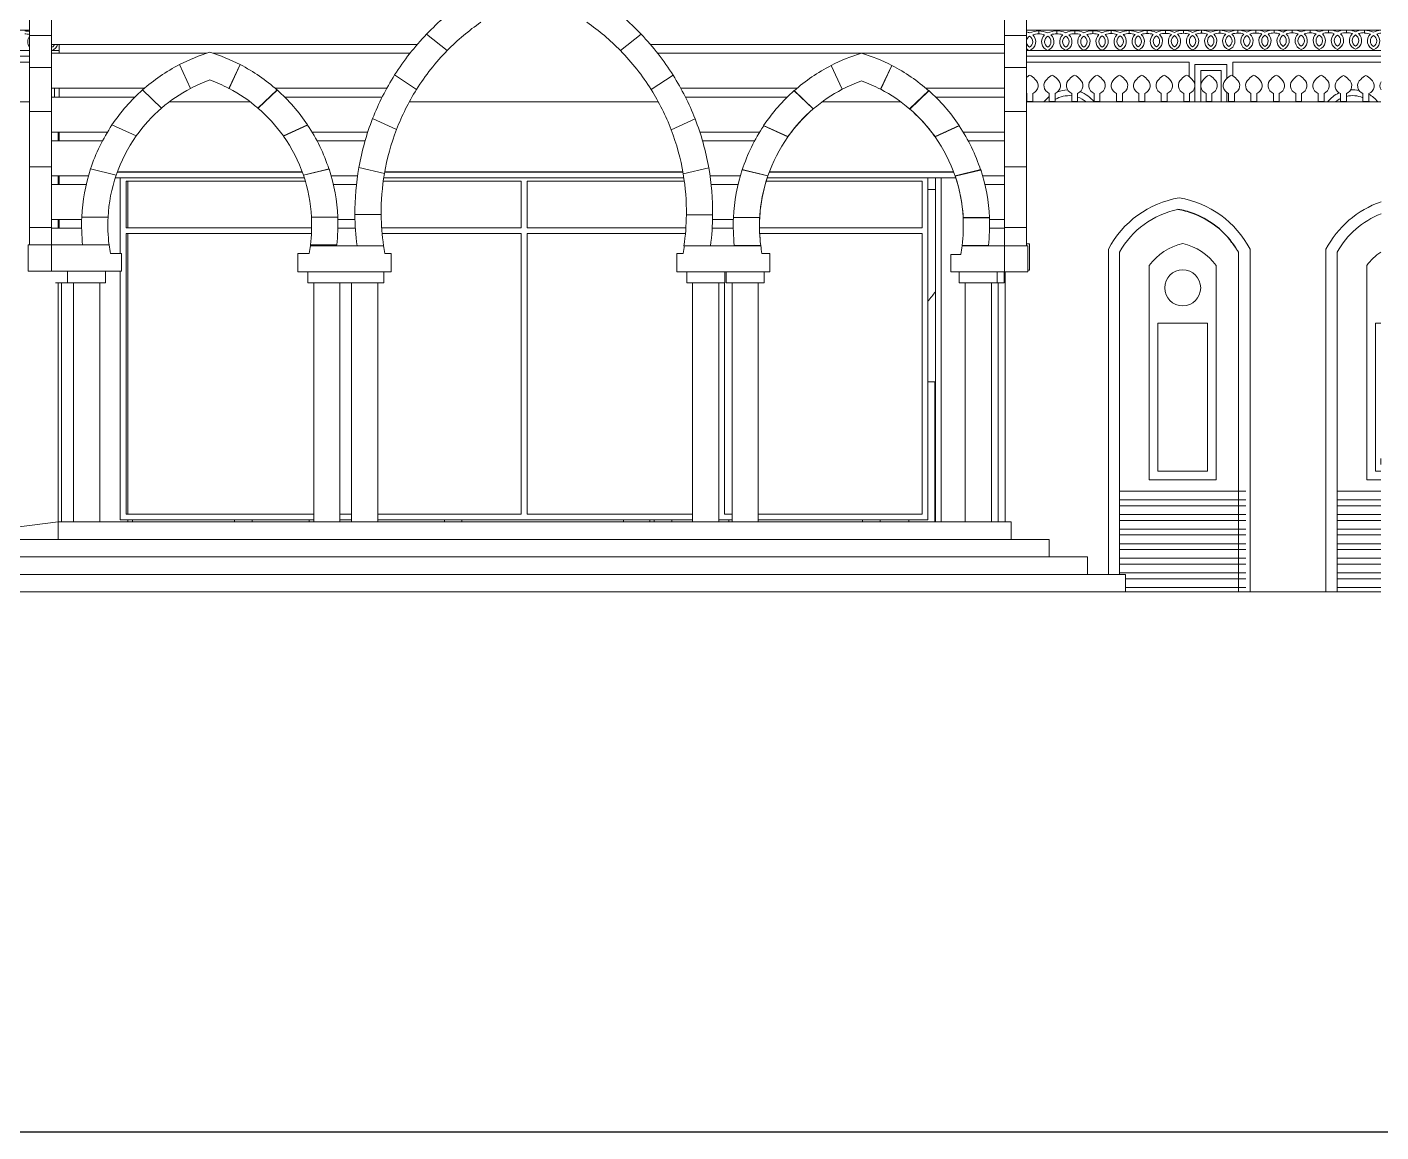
# Model space of a CAD drawing. Header units: inches. Extents: x -6210 to 141093, y -2740 to 21225.
# Drawn here: x 94039.2 to 94503.7, y 3021.1 to 3400 of the extents above; entities that cross this region are included whole.
import ezdxf

# ---------------------------------------------------------------- set-up
doc = ezdxf.new("R2010")
doc.units = ezdxf.units.IN
doc.header["$LTSCALE"] = 100
doc.header["$MEASUREMENT"] = 0
doc.layers.add('car area', color=53, linetype='Continuous')

msp = doc.modelspace()

# ---------------------------------------------------------------- linework, layer by layer
msp.add_lwpolyline([(93137.58696, 3021.14459), (95267.05657, 3021.14459), (95267.05657, 4618.24679), (93137.58696, 4618.24679)], close=True)
at = {"layer": 'car area', "linetype": 'Continuous', "lineweight": 0, "extrusion": (0, 1, 0)}
for p, q in [((94047.59647, 3394.00777), (94047.59647, 3406.00777)), ((94374.59647, 3406.00777), (94374.59647, 3394.00777)), ((94040.04758, 3402.37993), (94040.04758, 3397.08891)), ((94382.14535, 3402.37993), (94382.14535, 3397.08891)), ((94040.04758, 3398.99292), (93958.81228, 3398.99292)), ((94040.04758, 3397.08891), (94040.04758, 3397.05766)), ((94047.59647, 3397.08891), (94040.04758, 3397.08891)), ((94040.04758, 3397.05766), (94040.04758, 3386.17227)), ((94047.59647, 3397.05766), (94040.04758, 3397.05766)), ((94176.2883, 3397.58917), (94183.3889, 3391.98281)), ((94183.3889, 3391.98281), (94176.2883, 3397.58917)), ((94249.90525, 3397.53448), (94242.79632, 3391.93868)), ((94242.79632, 3391.93868), (94249.90525, 3397.53448)), ((94374.59647, 3397.08891), (94382.14535, 3397.08891)), ((94374.59647, 3397.05766), (94382.14535, 3397.05766)), ((94503.68381, 3398.99292), (94382.14535, 3398.99292)), ((94382.14535, 3397.08891), (94382.14535, 3397.05766)), ((94382.14535, 3397.05766), (94382.14535, 3386.17227)), ((94386.28448, 3397.68295), (94386.28448, 3398.68022)), ((94386.28483, 3398.68022), (94386.28483, 3397.68295)), ((94392.49658, 3398.70347), (94392.49658, 3397.70621)), ((94392.49658, 3397.70621), (94392.49658, 3398.70347)), ((94398.70868, 3398.72673), (94398.70868, 3397.72947)), ((94398.70868, 3397.72947), (94398.70868, 3398.72673)), ((94404.92078, 3398.74998), (94404.92078, 3397.75272)), ((94404.92078, 3397.75272), (94404.92078, 3398.74998)), ((94411.13288, 3398.77324), (94411.13288, 3397.77598)), ((94411.13288, 3397.77598), (94411.13288, 3398.77324)), ((94417.34498, 3398.7965), (94417.34498, 3397.79924)), ((94417.34498, 3397.79924), (94417.34498, 3398.7965)), ((94423.55708, 3398.81975), (94423.55708, 3397.82249)), ((94423.55708, 3397.82249), (94423.55708, 3398.81975)), ((94429.76918, 3398.84301), (94429.76918, 3397.84575)), ((94429.76918, 3397.84575), (94429.76918, 3398.84301)), ((94435.98128, 3398.86627), (94435.98128, 3397.86901)), ((94435.98128, 3397.86901), (94435.98128, 3398.86627)), ((94442.19338, 3398.88952), (94442.19338, 3397.89226)), ((94442.19338, 3397.89226), (94442.19338, 3398.88952)), ((94448.40548, 3398.91278), (94448.40548, 3397.91552)), ((94448.40548, 3397.91552), (94448.40548, 3398.91278)), ((94454.61597, 3397.93878), (94454.61597, 3398.93604)), ((94454.61758, 3398.93604), (94454.61758, 3397.93878)), ((94460.82807, 3398.95929), (94460.82807, 3397.96203)), ((94460.82807, 3397.96203), (94460.82807, 3398.95929)), ((94467.04017, 3398.98255), (94467.04017, 3397.98529)), ((94467.04017, 3397.98529), (94467.04017, 3398.98255)), ((94473.25227, 3398.99292), (94473.25227, 3398.00855)), ((94473.25227, 3398.00855), (94473.25227, 3398.99292)), ((94479.46437, 3398.99292), (94479.46437, 3398.0318)), ((94479.46437, 3398.0318), (94479.46437, 3398.99292)), ((94485.67647, 3398.99292), (94485.67647, 3398.05506)), ((94485.67647, 3398.05506), (94485.67647, 3398.99292)), ((94491.88857, 3398.99292), (94491.88857, 3398.07832)), ((94491.88857, 3398.07832), (94491.88857, 3398.99292)), ((94498.10067, 3398.99292), (94498.10067, 3398.10157)), ((94498.10067, 3397.91945), (94498.10067, 3398.91671)), ((93958.81228, 3391.99292), (94040.04758, 3391.99292)), ((94047.59647, 3394.00777), (94173.03357, 3394.00777)), ((94047.59647, 3394.00777), (94047.59647, 3391.00777)), ((94047.59647, 3391.99292), (94050.15641, 3391.99292)), ((94047.59647, 3379.00777), (94047.59647, 3391.00777)), ((94100.84457, 3391.00777), (94047.59647, 3391.00777)), ((94050.15641, 3391.00777), (94050.15641, 3394.00777)), ((94170.56642, 3391.00777), (94102.97279, 3391.00777)), ((94253.10357, 3394.00777), (94374.59647, 3394.00777)), ((94325.38384, 3391.00777), (94255.56778, 3391.00777)), ((94374.59647, 3391.00777), (94325.62953, 3391.00777)), ((94374.59647, 3394.00777), (94374.59647, 3391.00777)), ((94374.59647, 3391.00777), (94374.59647, 3379.00777)), ((94382.14535, 3391.99292), (94503.68381, 3391.99292)), ((94040.04758, 3389.99292), (93958.81228, 3389.99292)), ((94040.04758, 3387.99292), (93958.81228, 3387.99292)), ((94091.49728, 3387.1264), (94095.31634, 3378.96868)), ((94095.31634, 3378.96868), (94091.49728, 3387.1264)), ((94112.27346, 3387.13563), (94108.45433, 3378.97776)), ((94108.48799, 3378.95881), (94112.31927, 3387.11079)), ((94315.09286, 3386.83054), (94318.91192, 3378.67282)), ((94318.91192, 3378.67282), (94315.09286, 3386.83054)), ((94335.86904, 3386.83977), (94332.04991, 3378.6819)), ((94332.08357, 3378.66295), (94335.91485, 3386.81493)), ((94503.68381, 3389.99292), (94382.14535, 3389.99292)), ((94437.89194, 3387.99292), (94382.14535, 3387.99292)), ((94437.89194, 3382.99469), (94437.89194, 3387.99292)), ((94450.89194, 3387.15598), (94439.89194, 3387.15598)), ((94439.89194, 3387.15598), (94439.89194, 3380.13593)), ((94450.89194, 3382.39454), (94450.89194, 3387.15598)), ((94503.68381, 3387.99292), (94452.89194, 3387.99292)), ((94452.89194, 3387.99292), (94452.89194, 3383.25032)), ((94047.59647, 3386.17227), (94040.04758, 3386.17227)), ((94040.04758, 3386.17227), (94040.04758, 3371.06912)), ((94172.82912, 3378.61086), (94165.3179, 3383.57272)), ((94165.3179, 3383.57272), (94172.82912, 3378.61086)), ((94260.85481, 3383.50175), (94253.33623, 3378.55106)), ((94253.33623, 3378.55106), (94260.85481, 3383.50175)), ((94374.59647, 3386.17227), (94382.14535, 3386.17227)), ((94382.14535, 3386.17227), (94382.14535, 3371.06912)), ((94441.89194, 3385.15598), (94448.89194, 3385.15598)), ((94441.89194, 3374.33662), (94441.89194, 3385.15598)), ((94448.89194, 3385.15598), (94448.89194, 3374.33662)), ((94047.59647, 3379.00777), (94079.44772, 3379.00777)), ((94047.59647, 3376.00777), (94047.59647, 3379.00777)), ((94048.62822, 3376.00777), (94048.62822, 3379.00777)), ((94050.15641, 3376.00777), (94050.15641, 3379.00777)), ((94078.81364, 3378.45472), (94085.35823, 3372.22033)), ((94085.35823, 3372.22033), (94078.81364, 3378.45472)), ((94108.46838, 3379.00777), (94108.511, 3379.00777)), ((94118.41263, 3372.22456), (94124.95714, 3378.45887)), ((94124.98991, 3378.42011), (94118.43598, 3372.19554)), ((94124.31761, 3379.00777), (94162.62414, 3379.00777)), ((94263.50063, 3379.00777), (94303.38977, 3379.00777)), ((94302.40277, 3378.24605), (94308.94736, 3372.01166)), ((94308.95381, 3371.92447), (94302.40922, 3378.15886)), ((94332.20247, 3379.00777), (94332.24563, 3379.00777)), ((94342.00177, 3372.01589), (94348.54628, 3378.2502)), ((94348.58549, 3378.12425), (94342.03156, 3371.89968)), ((94347.56719, 3379.00777), (94374.59647, 3379.00777)), ((94374.59647, 3379.00777), (94374.59647, 3376.00777)), ((94382.24316, 3377.26739), (94382.24316, 3374.52179)), ((94384.24316, 3374.52178), (94384.24316, 3377.26739)), ((94389.93066, 3377.26762), (94389.93066, 3374.52201)), ((94391.93066, 3374.52201), (94391.93066, 3377.26762)), ((94397.61816, 3377.2675), (94397.61816, 3374.52189)), ((94399.61816, 3374.52189), (94399.61816, 3377.2675)), ((94405.30566, 3377.26738), (94405.30566, 3374.52177)), ((94407.30566, 3374.52177), (94407.30566, 3377.26738)), ((94412.99316, 3377.26749), (94412.99316, 3374.52188)), ((94414.99316, 3374.52188), (94414.99316, 3377.26749)), ((94420.68066, 3377.26737), (94420.68066, 3374.52176)), ((94422.68066, 3374.52176), (94422.68066, 3377.26737)), ((94428.36816, 3377.26736), (94428.36816, 3374.52175)), ((94430.36816, 3374.52175), (94430.36816, 3377.26736)), ((94436.05566, 3377.26782), (94436.05566, 3374.52221)), ((94438.05566, 3374.52221), (94438.05566, 3377.26782)), ((94439.89194, 3379.72397), (94439.89194, 3374.33662)), ((94443.74316, 3377.26793), (94443.74316, 3374.52232)), ((94445.74316, 3374.52232), (94445.74316, 3377.26793)), ((94450.89194, 3374.33662), (94450.89194, 3377.53844)), ((94451.43066, 3377.26781), (94451.43066, 3374.5222)), ((94453.43066, 3374.5222), (94453.43066, 3377.26781)), ((94459.11816, 3377.2678), (94459.11816, 3374.5222)), ((94461.11816, 3374.52219), (94461.11816, 3377.2678)), ((94466.80566, 3377.26826), (94466.80566, 3374.52266)), ((94468.80566, 3374.52265), (94468.80566, 3377.26826)), ((94474.49316, 3377.26814), (94474.49316, 3374.52253)), ((94476.49316, 3374.52253), (94476.49316, 3377.26814)), ((94482.18066, 3377.26802), (94482.18066, 3374.52241)), ((94484.18066, 3374.52241), (94484.18066, 3377.26802)), ((94489.85771, 3377.17497), (94489.85771, 3374.42936)), ((94491.85771, 3374.42936), (94491.85771, 3377.17497)), ((94497.54521, 3377.1752), (94497.54521, 3374.42959)), ((94499.54521, 3374.42959), (94499.54521, 3377.1752)), ((93546.48603, 3374.33662), (94040.04758, 3374.33662)), ((94047.59647, 3364.00777), (94047.59647, 3376.00777)), ((94076.20234, 3376.00777), (94047.59647, 3376.00777)), ((94115.78133, 3374.33662), (94087.98844, 3374.33662)), ((94115.78133, 3374.33662), (94087.98844, 3374.33662)), ((94161.04744, 3376.00777), (94127.57226, 3376.00777)), ((94255.79714, 3374.33662), (94170.32737, 3374.33662)), ((94255.79714, 3374.33662), (94170.32737, 3374.33662)), ((94300.00267, 3376.00777), (94265.07537, 3376.00777)), ((94338.98105, 3374.33662), (94311.98058, 3374.33662)), ((94338.98105, 3374.33662), (94311.98058, 3374.33662)), ((94374.59647, 3376.00777), (94350.95027, 3376.00777)), ((94374.59647, 3376.00777), (94374.59647, 3364.00777)), ((94503.68363, 3374.33662), (94382.14535, 3374.33662)), ((94382.24316, 3374.52179), (94384.24316, 3374.52178)), ((94389.93066, 3374.52201), (94391.93066, 3374.52201)), ((94397.61816, 3374.52189), (94399.61816, 3374.52189)), ((94405.30566, 3374.52177), (94407.30566, 3374.52177)), ((94412.99316, 3374.52188), (94414.99316, 3374.52188)), ((94420.68066, 3374.52176), (94422.68066, 3374.52176)), ((94428.36816, 3374.52175), (94430.36816, 3374.52175)), ((94436.05566, 3374.52221), (94438.05566, 3374.52221)), ((94437.89194, 3374.33662), (94437.89194, 3374.52221)), ((94443.74316, 3374.52232), (94445.74316, 3374.52232)), ((94451.43066, 3374.5222), (94453.43066, 3374.5222)), ((94452.89194, 3374.5222), (94452.89194, 3374.33662)), ((94459.11816, 3374.5222), (94461.11816, 3374.52219)), ((94466.80566, 3374.52266), (94468.80566, 3374.52265)), ((94474.49316, 3374.52253), (94476.49316, 3374.52253)), ((94482.18066, 3374.52241), (94484.18066, 3374.52241)), ((94489.85771, 3374.42936), (94491.85771, 3374.42936)), ((94497.54521, 3374.42959), (94499.54521, 3374.42959)), ((94040.04758, 3371.06912), (94040.04758, 3371.00202)), ((94047.59647, 3371.06912), (94040.04758, 3371.06912)), ((94047.59647, 3371.00202), (94040.04758, 3371.00202)), ((94040.04758, 3371.00202), (94040.04758, 3352.05001)), ((94157.75941, 3368.62331), (94165.9594, 3364.87651)), ((94165.9594, 3364.87651), (94157.75941, 3368.62331)), ((94268.39108, 3368.54113), (94260.18554, 3364.80651)), ((94260.18554, 3364.80651), (94268.39108, 3368.54113)), ((94374.59647, 3371.06912), (94382.14535, 3371.06912)), ((94374.59647, 3371.00202), (94382.14535, 3371.00202)), ((94382.14535, 3371.06912), (94382.14535, 3371.00202)), ((94382.14535, 3371.00202), (94382.14535, 3352.05001)), ((94047.59647, 3364.00777), (94066.78217, 3364.00777)), ((94047.59647, 3364.00777), (94047.59647, 3361.00777)), ((94049.85414, 3364.00777), (94049.85414, 3361.00777)), ((94050.15641, 3361.00777), (94050.15641, 3364.00777)), ((94068.33292, 3366.45158), (94076.64354, 3362.65422)), ((94076.64354, 3362.65422), (94068.33292, 3366.45158)), ((94135.44011, 3366.4546), (94127.12916, 3362.65709)), ((94127.13632, 3362.61637), (94135.45261, 3366.40127)), ((94130.08517, 3364.00777), (94130.19354, 3364.00777)), ((94136.96808, 3364.00777), (94156.09896, 3364.00777)), ((94270.01694, 3364.00777), (94290.55706, 3364.00777)), ((94300.23267, 3362.44554), (94291.92206, 3366.2429)), ((94291.9285, 3366.15572), (94300.23912, 3362.35836)), ((94296.62933, 3364.00777), (94296.8137, 3364.00777)), ((94301.38293, 3364.00777), (94301.45621, 3364.00777)), ((94349.50937, 3364.00777), (94349.56977, 3364.00777)), ((94359.02925, 3366.24593), (94350.7183, 3362.44842)), ((94350.7319, 3362.32051), (94359.0482, 3366.10541)), ((94354.13099, 3364.00777), (94354.4392, 3364.00777)), ((94360.38455, 3364.00777), (94374.59647, 3364.00777)), ((94374.59647, 3364.00777), (94374.59647, 3361.00777)), ((94047.59647, 3349.00777), (94047.59647, 3361.00777)), ((94065.08723, 3361.00777), (94047.59647, 3361.00777)), ((94155.17169, 3361.00777), (94138.66104, 3361.00777)), ((94288.8403, 3361.00777), (94270.94265, 3361.00777)), ((94374.59647, 3361.00777), (94362.09932, 3361.00777)), ((94374.59647, 3361.00777), (94374.59647, 3349.00777)), ((94047.59647, 3352.05001), (94040.04758, 3352.05001)), ((94040.04758, 3352.05001), (94040.04758, 3331.31977)), ((94060.97999, 3351.33449), (94069.76926, 3349.23776)), ((94069.76926, 3349.23776), (94060.97999, 3351.33449)), ((94070.10835, 3350.19559), (94133.6355, 3350.19559)), ((94070.16003, 3350.33662), (94133.58391, 3350.33662)), ((94075.34206, 3350.19559), (94075.34206, 3350.33662)), ((94142.78288, 3351.27317), (94133.99047, 3349.18962)), ((94134.01076, 3349.241), (94142.80052, 3351.33785)), ((94161.80939, 3349.74809), (94153.03814, 3351.84052)), ((94153.03814, 3351.84052), (94161.80939, 3349.74809)), ((94161.88691, 3350.19559), (94264.22289, 3350.19559)), ((94161.91189, 3350.33662), (94264.19799, 3350.33662)), ((94273.08741, 3351.75134), (94264.31306, 3349.67194)), ((94264.31306, 3349.67194), (94273.08741, 3351.75134)), ((94284.56913, 3351.12581), (94293.3584, 3349.02909)), ((94293.36484, 3348.9419), (94284.57557, 3351.03862)), ((94293.81287, 3350.19559), (94357.12232, 3350.19559)), ((94293.86551, 3350.33662), (94357.06977, 3350.33662)), ((94350.93217, 3350.19559), (94350.93217, 3350.33662)), ((94366.37846, 3350.97731), (94357.58606, 3348.89376)), ((94357.5999, 3349.03233), (94366.38966, 3351.12918)), ((94374.59647, 3352.05001), (94382.14535, 3352.05001)), ((94382.14535, 3352.05001), (94382.14535, 3331.31977)), ((94047.59647, 3349.00777), (94060.268, 3349.00777)), ((94047.59647, 3346.00777), (94047.59647, 3349.00777)), ((94047.59647, 3334.00777), (94047.59647, 3346.00777)), ((94059.49458, 3346.00777), (94047.59647, 3346.00777)), ((94049.85414, 3349.00777), (94049.85414, 3346.00777)), ((94049.85414, 3348.25075), (94050.15641, 3348.25075)), ((94050.15641, 3346.00777), (94050.15641, 3349.00777)), ((94134.34054, 3348.25075), (94069.44127, 3348.25075)), ((94071.154, 3322.33662), (94071.154, 3348.25075)), ((94073.154, 3347.1926), (94134.66925, 3347.1926)), ((94073.154, 3331.1926), (94073.154, 3347.1926)), ((94073.77807, 3331.1926), (94073.77807, 3347.1926)), ((94143.51503, 3349.00777), (94152.58363, 3349.00777)), ((94152.20447, 3346.00777), (94144.29041, 3346.00777)), ((94161.41703, 3347.1926), (94208.73105, 3347.1926)), ((94264.53963, 3348.25075), (94161.56915, 3348.25075)), ((94208.73105, 3347.1926), (94208.73105, 3331.1926)), ((94210.73105, 3347.1926), (94264.6912, 3347.1926)), ((94210.73105, 3331.1926), (94210.73105, 3347.1926)), ((94273.52488, 3349.00777), (94283.91693, 3349.00777)), ((94283.13236, 3346.00777), (94273.90265, 3346.00777)), ((94292.45197, 3346.00777), (94292.42123, 3346.00777)), ((94292.79815, 3347.1926), (94346.3081, 3347.1926)), ((94357.83986, 3348.25075), (94293.13291, 3348.25075)), ((94346.3081, 3347.1926), (94346.3081, 3331.1926)), ((94348.3081, 3348.25075), (94348.3081, 3230.99506)), ((94350.93217, 3230.33662), (94350.93217, 3348.25075)), ((94352.85389, 3230.33662), (94352.85389, 3348.25075)), ((94352.85389, 3348.25075), (94357.83986, 3348.25075)), ((94358.54031, 3346.00777), (94358.5224, 3346.00777)), ((94367.04424, 3349.00777), (94374.59647, 3349.00777)), ((94374.59647, 3346.00777), (94367.83076, 3346.00777)), ((94374.59647, 3349.00777), (94374.59647, 3346.00777)), ((94374.59647, 3346.00777), (94374.59647, 3334.00777)), ((94348.3081, 3344.33662), (94350.93217, 3344.33662)), ((94151.68755, 3335.68533), (94160.68791, 3335.68533)), ((94160.68791, 3335.68533), (94151.68755, 3335.68533)), ((94274.414, 3335.59416), (94265.41365, 3335.60753)), ((94265.41365, 3335.60753), (94274.414, 3335.59416)), ((94040.04758, 3331.31977), (94040.04758, 3331.25397)), ((94047.59647, 3331.31977), (94040.04758, 3331.31977)), ((94040.04758, 3331.25397), (94040.04758, 3331.23697)), ((94047.59647, 3331.25397), (94040.04758, 3331.25397)), ((94047.59647, 3331.23697), (94040.04758, 3331.23697)), ((94040.04758, 3331.23697), (94040.04758, 3325.33662)), ((94047.59647, 3334.00777), (94057.9322, 3334.00777)), ((94047.59647, 3331.31977), (94047.59647, 3334.00777)), ((94047.59647, 3331.25397), (94047.59647, 3331.31977)), ((94047.59647, 3331.25397), (94047.59647, 3331.23697)), ((94047.59647, 3331.23697), (94047.59647, 3331.00777)), ((94047.59647, 3325.33662), (94047.59647, 3331.00777)), ((94057.90993, 3331.00777), (94047.59647, 3331.00777)), ((94049.85414, 3334.00777), (94049.85414, 3331.00777)), ((94050.15641, 3331.00777), (94050.15641, 3334.00777)), ((94057.96509, 3334.86106), (94066.97597, 3334.86106)), ((94066.97597, 3334.86106), (94057.96509, 3334.86106)), ((94136.82547, 3331.1926), (94073.154, 3331.1926)), ((94136.76221, 3334.80875), (94145.77308, 3334.79525)), ((94145.82864, 3334.86106), (94136.81733, 3334.86106)), ((94145.80267, 3334.00777), (94151.71779, 3334.00777)), ((94151.85148, 3331.00777), (94145.82363, 3331.00777)), ((94208.73105, 3331.1926), (94160.85802, 3331.1926)), ((94265.24208, 3331.1926), (94210.73105, 3331.1926)), ((94281.49591, 3331.00777), (94274.24881, 3331.00777)), ((94274.38386, 3334.00777), (94281.52829, 3334.00777)), ((94281.55423, 3334.65239), (94290.5651, 3334.65239)), ((94290.5651, 3334.65239), (94281.55423, 3334.65239)), ((94290.50201, 3331.00777), (94290.49686, 3331.00777)), ((94346.3081, 3331.1926), (94290.49973, 3331.1926)), ((94290.53475, 3334.00777), (94290.54484, 3334.00777)), ((94360.35135, 3334.60008), (94369.36222, 3334.58658)), ((94369.41778, 3334.65239), (94360.40647, 3334.65239)), ((94369.38495, 3334.00777), (94374.59647, 3334.00777)), ((94374.59647, 3331.00777), (94369.41601, 3331.00777)), ((94374.59647, 3334.00777), (94374.59647, 3331.00777)), ((94374.59647, 3331.31977), (94382.14535, 3331.31977)), ((94374.59647, 3331.25397), (94382.14535, 3331.25397)), ((94374.59647, 3331.23697), (94382.14535, 3331.23697)), ((94374.59647, 3331.00777), (94374.59647, 3325.04076)), ((94382.14535, 3331.31977), (94382.14535, 3331.25397)), ((94382.14535, 3331.25397), (94382.14535, 3331.23697)), ((94382.14535, 3331.23697), (94382.14535, 3325.04076)), ((94073.154, 3329.1926), (94136.7543, 3329.1926)), ((94073.154, 3232.99506), (94073.154, 3329.1926)), ((94073.77807, 3232.99506), (94073.77807, 3329.1926)), ((94161.01605, 3329.1926), (94208.73105, 3329.1926)), ((94208.73105, 3329.1926), (94208.73105, 3232.99506)), ((94210.73105, 3329.1926), (94265.08303, 3329.1926)), ((94210.73105, 3232.99506), (94210.73105, 3329.1926)), ((94290.55869, 3329.1926), (94346.3081, 3329.1926)), ((94346.3081, 3329.1926), (94346.3081, 3232.99506)), ((94039.59647, 3325.33662), (94039.59647, 3316.33662)), ((94039.59647, 3325.33662), (94047.59647, 3325.33662)), ((94047.59647, 3325.33662), (94067.3283, 3325.33662)), ((94047.59647, 3316.33662), (94047.59647, 3325.33662)), ((94047.59647, 3316.33662), (94047.59647, 3325.33662)), ((94067.3283, 3325.33662), (94058.26585, 3325.33662)), ((94067.79948, 3322.33662), (94071.62955, 3322.33662)), ((94071.62955, 3322.33662), (94071.62955, 3316.33662)), ((94132.10682, 3322.33662), (94136.00951, 3322.33662)), ((94132.10682, 3316.04076), (94132.10682, 3322.33662)), ((94145.45804, 3325.27127), (94136.3956, 3325.28485)), ((94136.43812, 3325.04076), (94161.5077, 3325.04076)), ((94161.5077, 3325.04076), (94152.42302, 3325.04076)), ((94161.94828, 3322.33662), (94164.10682, 3322.33662)), ((94164.10682, 3322.33662), (94164.10682, 3316.04076)), ((94262.10676, 3322.33662), (94264.26511, 3322.33662)), ((94262.10676, 3316.04076), (94262.10676, 3322.33662)), ((94273.66271, 3324.95069), (94264.57805, 3324.96419)), ((94264.70175, 3325.04076), (94290.92388, 3325.04076)), ((94290.91744, 3325.12795), (94281.85499, 3325.12795)), ((94291.34072, 3322.33662), (94294.09522, 3322.33662)), ((94294.09522, 3322.33662), (94294.09522, 3316.04076)), ((94356.09516, 3322.04076), (94359.6051, 3322.04076)), ((94356.09516, 3316.04076), (94356.09516, 3322.04076)), ((94369.04718, 3325.0626), (94359.98474, 3325.07618)), ((94360.07195, 3325.04076), (94374.59647, 3325.04076)), ((94374.59647, 3325.04076), (94374.59647, 3316.04076)), ((94382.59647, 3325.04076), (94374.59647, 3325.04076)), ((94374.59647, 3316.04076), (94374.59647, 3325.04076)), ((94383.11182, 3325.63248), (94382.14535, 3325.63248)), ((94382.59647, 3325.04076), (94382.59647, 3316.04076)), ((94383.11182, 3325.63248), (94383.11182, 3316.63248)), ((94410.1939, 3323.78662), (94410.1939, 3212.33662)), ((94414.0189, 3212.33662), (94414.0189, 3322.81974)), ((94454.83853, 3322.77392), (94454.83853, 3206.33662)), ((94458.83853, 3323.78662), (94458.83853, 3206.33662)), ((94484.85414, 3323.78662), (94484.85414, 3206.33662)), ((94488.67914, 3206.33662), (94488.67914, 3322.81974)), ((94424.2189, 3244.75938), (94424.2189, 3318.22842)), ((94447.1689, 3318.22842), (94447.1689, 3244.75938)), ((94498.87914, 3244.75938), (94498.87914, 3318.22842)), ((94039.59647, 3316.33662), (94047.59647, 3316.33662)), ((94071.62955, 3316.33662), (94047.59647, 3316.33662)), ((94048.99546, 3312.33662), (94053.09318, 3312.33662)), ((94049.85414, 3312.33662), (94049.85414, 3230.33662)), ((94050.99861, 3230.33662), (94050.99861, 3312.33662)), ((94053.09318, 3312.33662), (94053.09318, 3316.33662)), ((94053.09318, 3312.33662), (94066.13283, 3312.33662)), ((94055.11301, 3230.33662), (94055.11301, 3312.33662)), ((94064.11301, 3230.33662), (94064.11301, 3312.33662)), ((94066.13283, 3312.33662), (94066.13283, 3316.33662)), ((94071.154, 3230.99506), (94071.154, 3316.33662)), ((94164.10682, 3316.04076), (94132.10682, 3316.04076)), ((94135.53117, 3312.33662), (94135.53117, 3316.04076)), ((94135.53117, 3312.33662), (94148.55096, 3312.33662)), ((94137.55099, 3230.33662), (94137.55099, 3312.33662)), ((94146.55099, 3230.33662), (94146.55099, 3312.33662)), ((94148.55096, 3312.33662), (94161.57076, 3312.33662)), ((94150.55093, 3230.33662), (94150.55093, 3312.33662)), ((94159.55093, 3230.33662), (94159.55093, 3312.33662)), ((94161.57076, 3312.33662), (94161.57076, 3316.04076)), ((94294.09522, 3316.04076), (94262.10676, 3316.04076)), ((94265.5311, 3312.33662), (94265.5311, 3316.04076)), ((94265.5311, 3312.33662), (94278.57076, 3312.33662)), ((94267.55093, 3230.33662), (94267.55093, 3312.33662)), ((94276.55093, 3230.33662), (94276.55093, 3312.33662)), ((94278.51957, 3232.99506), (94278.51957, 3312.33662)), ((94278.57076, 3312.33662), (94278.57076, 3316.04076)), ((94279.04576, 3312.33662), (94279.04576, 3316.04076)), ((94279.04576, 3312.33662), (94292.08542, 3312.33662)), ((94281.06559, 3230.33662), (94281.06559, 3312.33662)), ((94290.06559, 3230.33662), (94290.06559, 3312.33662)), ((94292.08542, 3312.33662), (94292.08542, 3316.04076)), ((94374.59647, 3316.04076), (94356.09516, 3316.04076)), ((94359.03098, 3312.33662), (94359.03098, 3316.04076)), ((94359.03098, 3312.33662), (94372.07064, 3312.33662)), ((94361.05081, 3230.33662), (94361.05081, 3312.33662)), ((94370.05081, 3230.33662), (94370.05081, 3312.33662)), ((94372.07064, 3312.33662), (94372.07064, 3316.04076)), ((94372.07064, 3312.33662), (94374.44657, 3312.33662)), ((94372.42675, 3230.33662), (94372.42675, 3312.33662)), ((94374.44657, 3312.33662), (94374.44657, 3316.04076)), ((94382.59647, 3316.04076), (94374.59647, 3316.04076)), ((94374.83855, 3316.04076), (94374.83855, 3230.33662)), ((94383.11182, 3316.63248), (94382.59647, 3316.63248)), ((94427.2189, 3298.43345), (94444.1689, 3298.43345)), ((94427.2189, 3247.75938), (94427.2189, 3298.43345)), ((94444.1689, 3298.43345), (94444.1689, 3247.75938)), ((94501.87914, 3298.43345), (94503.68385, 3298.43345)), ((94501.87914, 3247.75938), (94501.87914, 3298.43345)), ((94350.93217, 3278.33662), (94348.3081, 3278.33662)), ((94350.69818, 3230.33662), (94350.69818, 3278.33662)), ((94503.68385, 3252.00671), (94503.68377, 3252.00671)), ((94503.68377, 3252.00671), (94503.68377, 3250.00671)), ((94503.68385, 3250.00671), (94503.68385, 3252.00671)), ((94444.1689, 3247.75938), (94427.2189, 3247.75938)), ((94503.68385, 3247.75938), (94501.87914, 3247.75938)), ((94503.68377, 3250.00671), (94503.68385, 3250.00671)), ((94447.1689, 3244.75938), (94424.2189, 3244.75938)), ((94503.68385, 3244.75938), (94498.87914, 3244.75938)), ((94414.0189, 3240.83662), (94457.3689, 3240.83662)), ((94414.0189, 3237.83662), (94457.3689, 3237.83662)), ((94488.67914, 3240.83662), (94503.68385, 3240.83662)), ((94488.67914, 3237.83662), (94503.68385, 3237.83662)), ((94457.3689, 3235.83662), (94414.0189, 3235.83662)), ((94503.68385, 3235.83662), (94488.67914, 3235.83662)), ((93857.85414, 3206.33662), (94049.85414, 3230.33662)), ((94049.85414, 3224.33662), (94049.85414, 3230.33662)), ((94376.85414, 3230.33662), (94049.85414, 3230.33662)), ((94137.55099, 3230.99506), (94071.154, 3230.99506)), ((94137.55099, 3232.99506), (94073.154, 3232.99506)), ((94073.77807, 3230.33662), (94073.77807, 3230.99506)), ((94075.34206, 3230.33662), (94075.34206, 3230.99506)), ((94110.38142, 3230.33662), (94110.38142, 3230.99506)), ((94116.38142, 3230.33662), (94116.38142, 3230.99506)), ((94135.9861, 3230.33662), (94135.9861, 3230.99506)), ((94135.98616, 3230.33662), (94135.98616, 3230.99506)), ((94135.98616, 3230.33662), (94135.98616, 3230.99506)), ((94150.55093, 3232.99506), (94146.55099, 3232.99506)), ((94150.55093, 3230.99506), (94146.55099, 3230.99506)), ((94208.73105, 3232.99506), (94159.55093, 3232.99506)), ((94267.55093, 3230.99506), (94159.55093, 3230.99506)), ((94182.38142, 3230.33662), (94182.38142, 3230.99506)), ((94188.38142, 3230.33662), (94188.38142, 3230.99506)), ((94267.55093, 3232.99506), (94210.73105, 3232.99506)), ((94243.82403, 3230.33662), (94243.82403, 3230.99506)), ((94252.82403, 3230.33662), (94252.82403, 3230.99506)), ((94254.38142, 3230.33662), (94254.38142, 3230.99506)), ((94260.38142, 3230.33662), (94260.38142, 3230.99506)), ((94281.06559, 3230.99506), (94276.55093, 3230.99506)), ((94281.06559, 3232.99506), (94278.51957, 3232.99506)), ((94279.98603, 3230.33662), (94279.98603, 3230.99506)), ((94279.98603, 3230.33662), (94279.98603, 3230.99506)), ((94346.3081, 3232.99506), (94290.06559, 3232.99506)), ((94348.3081, 3230.99506), (94290.06559, 3230.99506)), ((94325.85815, 3230.33662), (94325.85815, 3230.99506)), ((94331.85815, 3230.33662), (94331.85815, 3230.99506)), ((94341.69818, 3230.33662), (94341.69818, 3230.99506)), ((94376.85414, 3224.33662), (94376.85414, 3230.33662)), ((94414.0189, 3232.83662), (94457.3689, 3232.83662)), ((94457.3689, 3230.83662), (94414.0189, 3230.83662)), ((94488.67914, 3232.83662), (94503.68385, 3232.83662)), ((94503.68385, 3230.83662), (94488.67914, 3230.83662)), ((94389.93414, 3224.33662), (94036.77414, 3224.33662)), ((94389.93414, 3218.33662), (94389.93414, 3224.33662)), ((94414.0189, 3227.83662), (94457.3689, 3227.83662)), ((94457.3689, 3225.83662), (94414.0189, 3225.83662)), ((94488.67914, 3227.83662), (94503.68385, 3227.83662)), ((94503.68377, 3225.83662), (94488.67914, 3225.83662)), ((94503.68385, 3226.00671), (94503.68377, 3226.00671)), ((94414.0189, 3222.83662), (94457.3689, 3222.83662)), ((94457.3689, 3220.83662), (94414.0189, 3220.83662)), ((94488.67914, 3222.83662), (94503.68385, 3222.83662)), ((94503.68385, 3220.83662), (94488.67914, 3220.83662)), ((94403.01414, 3218.33662), (94023.69414, 3218.33662)), ((94403.01414, 3212.33662), (94403.01414, 3218.33662)), ((94414.0189, 3217.83662), (94457.3689, 3217.83662)), ((94457.3689, 3215.83662), (94414.0189, 3215.83662)), ((94488.67914, 3217.83662), (94503.68385, 3217.83662)), ((94503.68385, 3215.83662), (94488.67914, 3215.83662)), ((94416.09414, 3212.33662), (94010.61414, 3212.33662)), ((94414.0189, 3212.83662), (94457.3689, 3212.83662)), ((94416.09414, 3206.33662), (94416.09414, 3212.33662)), ((94457.3689, 3210.83662), (94416.09414, 3210.83662)), ((94488.67914, 3212.83662), (94503.68385, 3212.83662)), ((94503.68385, 3210.83662), (94488.67914, 3210.83662)), ((94010.61414, 3206.33662), (94416.09414, 3206.33662)), ((94416.09414, 3207.83662), (94457.3689, 3207.83662)), ((94457.3689, 3206.33662), (94416.09414, 3206.33662)), ((94457.3689, 3206.33662), (94458.83853, 3206.33662)), ((94458.83853, 3206.33662), (94482.83852, 3206.33662)), ((94482.84649, 3206.33662), (94482.83852, 3206.33662)), ((94482.84649, 3206.33662), (94484.85414, 3206.33662)), ((94484.85414, 3206.33662), (94488.67914, 3206.33662)), ((94488.67914, 3207.83662), (94503.68385, 3207.83662)), ((94503.68385, 3206.33662), (94488.67914, 3206.33662)), ((94503.68385, 3206.33662), (94503.68451, 3206.33662)), ((94503.68385, 3206.33662), (94503.68451, 3206.33662)), ((94503.68451, 3206.33662), (94503.7107, 3206.33662)), ((94503.7107, 3206.33662), (94503.71136, 3206.33662))]:
    msp.add_line(p, q, dxfattribs=at)
at = {"layer": 'car area', "linetype": 'Continuous', "lineweight": 0}
msp.add_circle((94435.6939, 3310.60384), 6.17039, dxfattribs=at)
for centre, radius, start, end in [((94239.97933, 3336.43806), 88.295, 124.855481, 136.1655271), ((94186.12343, 3336.47807), 88.295, 43.7493461, 55.0593922), ((94239.97933, 3336.43806), 79.295, 124.6478794, 135.5342789), ((94186.12343, 3336.47807), 79.295, 44.3805943, 55.2669937), ((94038.40685, 3391.33648), 7.32216, 77.0513631, 90), ((94038.40896, 3391.32478), 6.3366, 75.0132338, 90.0190987), ((94042.59657, 3394.9672), 3.18973, 143.0467937, 216.9532063), ((94239.97933, 3336.43806), 88.295, 136.1655271, 147.7352925), ((94186.12343, 3336.47807), 88.295, 32.1795807, 43.7493461), ((94380.07273, 3391.3348), 7.32216, 65.1143541, 73.5569714), ((94384.26246, 3394.96552), 2.18973, 119.6625692, 165.2025052), ((94386.28483, 3391.35806), 7.32216, 90, 115.3146468), ((94382.0951, 3394.96552), 2.18973, 299.6625692, 60.3374308), ((94382.0951, 3394.96552), 3.18973, 291.2621727, 48.0713122), ((94386.28694, 3391.34636), 6.3366, 90.0190987, 108.9756396), ((94386.28448, 3391.35806), 7.32216, 65.1143541, 90), ((94386.28659, 3391.34636), 6.3366, 71.2319189, 90.0190987), ((94390.4742, 3394.98878), 3.18973, 132.3525343, 249.9212937), ((94390.4742, 3394.98878), 2.18973, 119.6625692, 240.3374308), ((94392.49658, 3391.38131), 7.32216, 90, 115.3146468), ((94388.30685, 3394.98878), 2.18973, 299.6625692, 60.3374308), ((94388.30685, 3394.98878), 3.18973, 290.0787063, 48.0713122), ((94392.49869, 3391.36961), 6.3366, 90.0190987, 108.9756396), ((94392.49658, 3391.38131), 7.32216, 65.1143541, 90), ((94392.49869, 3391.36961), 6.3366, 71.2319189, 90.0190987), ((94396.6863, 3395.01203), 3.18973, 132.3525343, 250.1389957), ((94396.6863, 3395.01203), 2.18973, 119.6625692, 240.3374308), ((94398.70868, 3391.40457), 7.32216, 90, 115.3146468), ((94394.51895, 3395.01203), 3.18973, 289.8610043, 48.0713122), ((94394.51895, 3395.01203), 2.18973, 299.6625692, 60.3374308), ((94398.71079, 3391.39287), 6.3366, 90.0190987, 108.9756396), ((94398.70868, 3391.40457), 7.32216, 65.1143541, 90), ((94398.71079, 3391.39287), 6.3366, 71.2319189, 90.0190987), ((94402.8984, 3395.03529), 3.18973, 132.3525343, 250.1389957), ((94402.8984, 3395.03529), 2.18973, 119.6625692, 240.3374308), ((94404.92078, 3391.42783), 7.32216, 90, 115.3146468), ((94400.73105, 3395.03529), 3.18973, 289.8610043, 48.0713122), ((94400.73105, 3395.03529), 2.18973, 299.6625692, 60.3374308), ((94404.92289, 3391.41613), 6.3366, 90.0190987, 108.9756396), ((94404.92078, 3391.42783), 7.32216, 65.1143541, 90), ((94404.92289, 3391.41613), 6.3366, 71.2319189, 90.0190987), ((94409.1105, 3395.05855), 3.18973, 132.3525343, 250.1389957), ((94409.1105, 3395.05855), 2.18973, 119.6625692, 240.3374308), ((94411.13288, 3391.45108), 7.32216, 90, 115.3146468), ((94406.94315, 3395.05855), 3.18973, 289.8610043, 48.0713122), ((94406.94315, 3395.05855), 2.18973, 299.6625692, 60.3374308), ((94411.13499, 3391.43938), 6.3366, 90.0190987, 108.9756396), ((94411.13288, 3391.45108), 7.32216, 65.1143541, 90), ((94411.13499, 3391.43938), 6.3366, 71.2319189, 90.0190987), ((94415.3226, 3395.0818), 3.18973, 132.3525343, 250.1389957), ((94415.3226, 3395.0818), 2.18973, 119.6625692, 240.3374308), ((94417.34498, 3391.47434), 7.32216, 90, 115.3146468), ((94413.15525, 3395.0818), 3.18973, 289.8610043, 48.0713122), ((94413.15525, 3395.0818), 2.18973, 299.6625692, 60.3374308), ((94417.34709, 3391.46264), 6.3366, 90.0190987, 108.9756396), ((94417.34498, 3391.47434), 7.32216, 65.1143541, 90), ((94417.34709, 3391.46264), 6.3366, 71.2319189, 90.0190987), ((94421.5347, 3395.10506), 3.18973, 132.3525343, 250.1389957), ((94421.5347, 3395.10506), 2.18973, 119.6625692, 240.3374308), ((94423.55708, 3391.4976), 7.32216, 90, 115.3146468), ((94419.36735, 3395.10506), 3.18973, 289.8610043, 48.0713122), ((94419.36735, 3395.10506), 2.18973, 299.6625692, 60.3374308), ((94423.55919, 3391.4859), 6.3366, 90.0190987, 108.9756396), ((94423.55708, 3391.4976), 7.32216, 65.1143541, 90), ((94423.55919, 3391.4859), 6.3366, 71.2319189, 90.0190987), ((94427.7468, 3395.12832), 3.18973, 132.3525343, 250.1389957), ((94427.7468, 3395.12832), 2.18973, 119.6625692, 240.3374308), ((94429.76918, 3391.52085), 7.32216, 90, 115.3146468), ((94425.57945, 3395.12832), 3.18973, 289.8610043, 48.0713122), ((94425.57945, 3395.12832), 2.18973, 299.6625692, 60.3374308), ((94429.77129, 3391.50915), 6.3366, 90.0190987, 108.9756396), ((94429.76918, 3391.52085), 7.32216, 65.1143541, 90), ((94429.77129, 3391.50915), 6.3366, 71.2319189, 90.0190987), ((94433.95891, 3395.15157), 3.18973, 132.3525343, 250.1389957), ((94433.95891, 3395.15157), 2.18973, 119.6625692, 240.3374308), ((94435.98128, 3391.54411), 7.32216, 90, 115.3146468), ((94431.79155, 3395.15157), 3.18973, 289.8610043, 48.0713122), ((94431.79155, 3395.15157), 2.18973, 299.6625692, 60.3374308), ((94435.98339, 3391.53241), 6.3366, 90.0190987, 108.9756396), ((94435.98128, 3391.54411), 7.32216, 65.1143541, 90), ((94435.98339, 3391.53241), 6.3366, 71.2319189, 90.0190987), ((94440.17101, 3395.17483), 3.18973, 132.3525343, 250.1389957), ((94440.17101, 3395.17483), 2.18973, 119.6625692, 240.3374308), ((94442.19338, 3391.56737), 7.32216, 90, 115.3146468), ((94438.00365, 3395.17483), 3.18973, 289.8610043, 48.0713122), ((94438.00365, 3395.17483), 2.18973, 299.6625692, 60.3374308), ((94442.19549, 3391.55567), 6.3366, 90.0190987, 108.9756396), ((94442.19338, 3391.56737), 7.32216, 65.1143541, 90), ((94442.19549, 3391.55567), 6.3366, 71.2319189, 90.0190987), ((94446.38311, 3395.19809), 3.18973, 132.3525343, 250.1389957), ((94446.38311, 3395.19809), 2.18973, 119.6625692, 240.3374308), ((94448.40548, 3391.59062), 7.32216, 90, 115.3146468), ((94444.21575, 3395.19809), 3.18973, 289.8610043, 48.0713122), ((94444.21575, 3395.19809), 2.18973, 299.6625692, 60.3374308), ((94448.40759, 3391.57892), 6.3366, 90.0190987, 108.9756396), ((94448.40548, 3391.59062), 7.32216, 65.1143541, 90), ((94448.40759, 3391.57892), 6.3366, 71.2319189, 90.0190987), ((94452.59521, 3395.22134), 3.18973, 132.3525343, 250.1389957), ((94452.59521, 3395.22134), 2.18973, 119.6625692, 240.3374308), ((94454.61758, 3391.61388), 7.32216, 90, 115.3146468), ((94450.42785, 3395.22134), 3.18973, 289.8610043, 48.0713122), ((94450.42785, 3395.22134), 2.18973, 299.6625692, 60.3374308), ((94454.61969, 3391.60218), 6.3366, 90.0190987, 108.9756396), ((94454.61597, 3391.61388), 7.32216, 65.1143541, 90), ((94454.61808, 3391.60218), 6.3366, 71.2319189, 90.0190987), ((94458.8057, 3395.2446), 3.18973, 132.3525343, 250.1389957), ((94458.8057, 3395.2446), 2.18973, 119.6625692, 240.3374308), ((94460.82807, 3391.63714), 7.32216, 90, 115.3146468), ((94456.63834, 3395.2446), 3.18973, 289.8610043, 48.0713122), ((94456.63834, 3395.2446), 2.18973, 299.6625692, 60.3374308), ((94460.83018, 3391.62544), 6.3366, 90.0190987, 108.9756396), ((94460.82807, 3391.63714), 7.32216, 65.1143541, 90), ((94460.83018, 3391.62544), 6.3366, 71.2319189, 90.0190987), ((94465.0178, 3395.26786), 3.18973, 132.3525343, 250.1389957), ((94465.0178, 3395.26786), 2.18973, 119.6625692, 240.3374308), ((94467.04017, 3391.66039), 7.32216, 90, 115.3146468), ((94462.85044, 3395.26786), 3.18973, 289.8610043, 48.0713122), ((94462.85044, 3395.26786), 2.18973, 299.6625692, 60.3374308), ((94467.04228, 3391.64869), 6.3366, 90.0190987, 108.9756396), ((94467.04017, 3391.66039), 7.32216, 65.1143541, 90), ((94467.04228, 3391.64869), 6.3366, 71.2319189, 90.0190987), ((94471.2299, 3395.29111), 3.18973, 132.3525343, 250.1389957), ((94471.2299, 3395.29111), 2.18973, 119.6625692, 240.3374308), ((94473.25227, 3391.68365), 7.32216, 93.4003144, 115.3146468), ((94469.06255, 3395.29111), 3.18973, 289.8610043, 48.0713122), ((94469.06255, 3395.29111), 2.18973, 299.6625692, 60.3374308), ((94473.25438, 3391.67195), 6.3366, 90.0190987, 108.9756396), ((94473.25438, 3391.67195), 6.3366, 71.2319189, 90.0190987), ((94473.25227, 3391.68365), 7.32216, 65.1143541, 86.5996856), ((94477.442, 3395.31437), 3.18973, 132.3525343, 250.1389957), ((94477.442, 3395.31437), 2.18973, 119.6625692, 240.3374308), ((94479.46437, 3391.70691), 7.32216, 95.695534, 115.3146468), ((94475.27465, 3395.31437), 3.18973, 289.8610043, 48.0713122), ((94475.27465, 3395.31437), 2.18973, 299.6625692, 60.3374308), ((94479.46648, 3391.6952), 6.3366, 90.0190987, 108.9756396), ((94479.46648, 3391.6952), 6.3366, 71.2319189, 90.0190987), ((94479.46437, 3391.70691), 7.32216, 65.1143541, 84.304466), ((94483.6541, 3395.33763), 3.18973, 132.3525343, 250.1389957), ((94483.6541, 3395.33763), 2.18973, 119.6625692, 240.3374308), ((94485.67647, 3391.73016), 7.32216, 97.3033035, 115.3146468), ((94481.48675, 3395.33763), 3.18973, 289.8610043, 48.0713122), ((94481.48675, 3395.33763), 2.18973, 299.6625692, 60.3374308), ((94485.67858, 3391.71846), 6.3366, 90.0190987, 108.9756396), ((94485.67858, 3391.71846), 6.3366, 71.2319189, 90.0190987), ((94485.67647, 3391.73016), 7.32216, 65.1143541, 82.6966965), ((94489.8662, 3395.36088), 3.18973, 132.3525343, 250.1389957), ((94489.8662, 3395.36088), 2.18973, 119.6625692, 240.3374308), ((94491.88857, 3391.75342), 7.32216, 98.617401, 115.3146468), ((94487.69885, 3395.36088), 3.18973, 289.8610043, 48.0713122), ((94487.69885, 3395.36088), 2.18973, 299.6625692, 60.3374308), ((94491.89069, 3391.74172), 6.3366, 90.0190987, 108.9756396), ((94491.89069, 3391.74172), 6.3366, 71.2319189, 90.0190987), ((94496.0783, 3395.38414), 3.18973, 132.3525343, 250.1389957), ((94491.88857, 3391.75342), 7.32216, 65.1143541, 81.382599), ((94496.0783, 3395.38414), 2.18973, 119.6625692, 240.3374308), ((94498.10067, 3391.77668), 7.32216, 99.7572146, 115.3146468), ((94493.91095, 3395.38414), 3.18973, 289.8610043, 48.0713122), ((94493.91095, 3395.38414), 2.18973, 299.6625692, 60.3374308), ((94498.10279, 3391.76497), 6.3366, 90.0190987, 108.9756396), ((94498.10067, 3391.59456), 7.32216, 65.1143541, 90), ((94498.10279, 3391.58285), 6.3366, 71.2319189, 90.0190987), ((94502.2904, 3395.22528), 3.18973, 132.3525343, 250.1389957), ((94502.2904, 3395.22528), 2.18973, 119.6625692, 240.3374308), ((94504.31277, 3391.61781), 7.32216, 94.9276878, 115.3146468), ((94500.12305, 3395.22528), 3.18973, 289.8610043, 48.0713122), ((94500.12305, 3395.22528), 2.18973, 299.6625692, 60.3374308), ((94504.31489, 3391.60611), 6.3366, 95.7156702, 108.9756396), ((94048.80867, 3394.99046), 2.18973, 236.3864052, 240.3374308), ((94048.80867, 3394.99046), 3.18973, 247.6641277, 250.0095247), ((94046.64132, 3394.99046), 2.18973, 299.6625692, 333.3350649), ((94046.64132, 3394.99046), 3.18973, 289.9904753, 342.0564896), ((94119.84748, 3332.04819), 61.94629, 106.8305265, 117.2360713), ((94083.85776, 3331.98865), 62.03741, 62.7392099, 73.0813988), ((94239.97933, 3336.43806), 79.295, 135.5342789, 147.86967), ((94186.12343, 3336.47807), 79.295, 32.0452031, 44.3805943), ((94343.44306, 3331.75233), 61.94629, 106.8305265, 117.2360713), ((94307.45334, 3331.69279), 62.03741, 62.7392099, 73.0813988), ((94384.26246, 3394.96552), 2.18973, 194.7974948, 240.3374308), ((94384.26246, 3394.96552), 3.18973, 228.4153678, 248.7378273), ((94119.84748, 3332.04819), 61.94629, 117.2360713, 131.4839411), ((94083.88654, 3332.07515), 61.94629, 48.4301724, 62.6780423), ((94343.44306, 3331.75233), 61.94629, 117.2360713, 131.4839411), ((94307.48212, 3331.77929), 61.94629, 48.4301724, 62.6780423), ((94119.84748, 3332.04819), 52.94629, 109.8094655, 117.6016299), ((94083.85776, 3331.98865), 53.03741, 62.3700773, 70.1072079), ((94239.97933, 3336.43806), 88.295, 147.7352925, 158.621982), ((94186.12343, 3336.47807), 88.295, 21.2928912, 32.1795807), ((94386.1645, 3377.88501), 6.34226, 117.4268136, 129.3243324), ((94380.32182, 3377.88501), 6.34226, 42.3958801, 62.5731864), ((94383.24316, 3379.92952), 2.84375, 290.5881717, 51.7014143), ((94390.93066, 3379.92975), 2.84375, 128.2985857, 249.411834), ((94393.852, 3377.88524), 6.34226, 117.4268136, 137.6041199), ((94388.00932, 3377.88524), 6.34226, 42.3958801, 62.5731864), ((94390.93066, 3379.92975), 2.84375, 290.5881717, 51.7014143), ((94398.61816, 3379.92963), 2.84375, 128.2985857, 249.411834), ((94401.5395, 3377.88511), 6.34226, 117.4268136, 137.6041199), ((94395.69682, 3377.88511), 6.34226, 42.3958801, 62.5731864), ((94398.61816, 3379.92963), 2.84375, 290.5881717, 51.7014143), ((94406.30566, 3379.9295), 2.84375, 128.2985857, 249.411834), ((94409.227, 3377.88499), 6.34226, 117.4268136, 137.6041199), ((94403.38432, 3377.88499), 6.34226, 42.3958801, 62.5731864), ((94406.30566, 3379.9295), 2.84375, 290.5881717, 51.7014143), ((94413.99316, 3379.92961), 2.84375, 128.2985857, 249.411834), ((94416.9145, 3377.8851), 6.34226, 117.4268136, 137.6041199), ((94411.07182, 3377.8851), 6.34226, 42.3958801, 62.5731864), ((94413.99316, 3379.92961), 2.84375, 290.5881717, 51.7014143), ((94421.68066, 3379.92949), 2.84375, 128.2985857, 249.411834), ((94424.602, 3377.88498), 6.34226, 117.4268136, 137.6041199), ((94418.75932, 3377.88498), 6.34226, 42.3958801, 62.5731864), ((94421.68066, 3379.92949), 2.84375, 290.5881717, 51.7014143), ((94429.36816, 3379.92949), 2.84375, 128.2985857, 249.411834), ((94432.2895, 3377.88497), 6.34226, 117.4268136, 137.6041199), ((94426.44682, 3377.88497), 6.34226, 42.3958801, 62.5731864), ((94429.36816, 3379.92949), 2.84375, 290.5881717, 51.7014143), ((94437.05566, 3379.92995), 2.84375, 128.2985857, 249.411834), ((94439.977, 3377.88543), 6.34226, 117.4268136, 137.6041199), ((94434.13432, 3377.88543), 6.34226, 42.3958801, 62.5731864), ((94437.05566, 3379.92995), 2.84375, 290.5881717, 51.7014143), ((94444.74316, 3379.93006), 2.84375, 128.2985857, 249.411834), ((94447.6645, 3377.88555), 6.34226, 117.4268136, 137.6041199), ((94441.82182, 3377.88555), 6.34226, 42.3958801, 62.5731864), ((94444.74316, 3379.93006), 2.84375, 290.5881717, 51.7014143), ((94452.43066, 3379.92994), 2.84375, 128.2985857, 249.411834), ((94455.352, 3377.88542), 6.34226, 117.4268136, 137.6041199), ((94449.50932, 3377.88542), 6.34226, 42.3958801, 62.5731864), ((94452.43066, 3379.92994), 2.84375, 290.5881717, 51.7014143), ((94460.11816, 3379.92993), 2.84375, 128.2985857, 249.411834), ((94463.0395, 3377.88542), 6.34226, 117.4268136, 137.6041199), ((94457.19682, 3377.88542), 6.34226, 42.3958801, 62.5731864), ((94460.11816, 3379.92993), 2.84375, 290.5881717, 51.7014143), ((94467.80566, 3379.93039), 2.84375, 128.2985857, 249.411834), ((94470.727, 3377.88588), 6.34226, 117.4268136, 137.6041199), ((94464.88432, 3377.88588), 6.34226, 42.3958801, 62.5731864), ((94467.80566, 3379.93039), 2.84375, 290.5881717, 51.7014143), ((94475.49316, 3379.93027), 2.84375, 128.2985857, 249.411834), ((94478.4145, 3377.88576), 6.34226, 117.4268136, 137.6041199), ((94472.57182, 3377.88576), 6.34226, 42.3958801, 62.5731864), ((94475.49316, 3379.93027), 2.84375, 290.5881717, 51.7014143), ((94483.18066, 3379.93015), 2.84375, 128.2985857, 249.411834), ((94486.102, 3377.88563), 6.34226, 117.4268136, 137.6041199), ((94480.25932, 3377.88563), 6.34226, 42.3958801, 62.5731864), ((94483.18066, 3379.93015), 2.84375, 290.5881717, 51.7014143), ((94490.85771, 3379.8371), 2.84375, 128.2985857, 249.411834), ((94493.77905, 3377.79258), 6.34226, 117.4268136, 137.6041199), ((94487.93637, 3377.79258), 6.34226, 42.3958801, 62.5731864), ((94490.85771, 3379.8371), 2.84375, 290.5881717, 51.7014143), ((94498.54521, 3379.83732), 2.84375, 128.2985857, 249.411834), ((94501.46655, 3377.79281), 6.34226, 117.4268136, 137.6041199), ((94495.62387, 3377.79281), 6.34226, 42.3958801, 62.5731864), ((94498.54521, 3379.83732), 2.84375, 290.5881717, 51.7014143), ((94119.84748, 3332.04819), 61.94629, 131.4839411, 146.2634941), ((94119.84748, 3332.04819), 52.94629, 117.6016299, 130.6473007), ((94083.85776, 3331.98865), 53.03741, 62.3284218, 62.3700773), ((94083.88654, 3332.07515), 52.94629, 49.2668128, 62.3124837), ((94083.85776, 3331.98865), 62.03741, 33.7497837, 48.5096808), ((94239.97933, 3336.43806), 79.295, 147.86967, 158.9832355), ((94186.12343, 3336.47807), 79.295, 20.9316377, 32.0452031), ((94343.43662, 3331.83952), 61.94629, 131.4839411, 146.2634941), ((94343.44306, 3331.75233), 52.94629, 117.6016299, 130.6473007), ((94343.44306, 3331.75233), 52.94629, 109.8094655, 117.6016299), ((94307.45334, 3331.69279), 53.03741, 62.3700773, 70.1072079), ((94307.45334, 3331.69279), 53.03741, 62.3284218, 62.3700773), ((94307.48212, 3331.77929), 52.94629, 49.2668128, 62.3124837), ((94307.4469, 3331.77998), 62.03741, 33.7497837, 48.5096808), ((94383.24316, 3379.92952), 2.84375, 247.2915227, 249.411834), ((94396.69775, 3367.48954), 11, 92.7322768, 110.879015), ((94396.69775, 3367.48954), 11, 38.4961045, 69.7164458), ((94494.01368, 3367.48954), 11, 115.2216024, 141.5038955), ((94494.01368, 3367.48954), 11, 78.7053933, 93.453516), ((94506.23271, 3379.8372), 2.84375, 151.0859386, 208.9140614), ((94396.69775, 3367.48954), 11, 127.9657277, 141.5038955), ((94396.69775, 3367.48954), 9, 128.6124072, 130.4664444), ((94396.69775, 3367.48954), 9, 84.1302248, 121.9836172), ((94396.69775, 3367.48954), 9, 49.5335556, 71.0653215), ((94494.01368, 3367.48954), 9, 117.5016995, 130.4664444), ((94494.01368, 3367.48954), 9, 66.8965957, 103.8601383), ((94494.01368, 3367.48954), 11, 38.4961045, 59.8102003), ((94494.01368, 3367.48954), 9, 49.5335556, 52.0761295), ((94119.84748, 3332.04819), 52.94629, 130.6473007, 144.685934), ((94083.85776, 3331.98865), 53.03741, 35.3269549, 49.3437903), ((94239.97933, 3336.43806), 88.295, 158.621982, 169.9537456), ((94186.12343, 3336.47807), 88.295, 9.9611275, 21.2928912), ((94343.43662, 3331.83952), 52.94629, 130.6473007, 144.685934), ((94343.44306, 3331.75233), 52.94629, 130.6473007, 142.4675552), ((94307.4469, 3331.77998), 53.03741, 35.3269549, 49.3437903), ((94307.45334, 3331.69279), 53.03741, 37.5379293, 49.3034856), ((94119.84748, 3332.04819), 61.94629, 146.2634941, 161.8600602), ((94083.88654, 3332.07515), 61.94629, 18.0540534, 33.6506195), ((94239.97933, 3336.43806), 79.295, 158.9832355, 170.3368967), ((94186.12343, 3336.47807), 79.295, 9.5779764, 20.9316377), ((94343.44306, 3331.75233), 61.94629, 146.2634941, 161.8600602), ((94343.44306, 3331.75233), 52.94629, 142.4675552, 144.685934), ((94307.45334, 3331.69279), 53.03741, 35.2829375, 37.5379293), ((94307.48212, 3331.77929), 61.94629, 18.0540534, 33.6506195), ((94119.84748, 3332.04819), 52.94629, 144.685934, 161.0549966), ((94083.85776, 3331.98865), 53.03741, 35.2829375, 35.3269549), ((94083.88654, 3332.07515), 52.94629, 18.8591169, 35.2281795), ((94343.44306, 3331.75233), 52.94629, 144.685934, 161.0549966), ((94307.48212, 3331.77929), 52.94629, 18.8591169, 35.2281795), ((94119.84748, 3332.04819), 61.94629, 161.8600602, 177.3974099), ((94119.84748, 3332.04819), 52.94629, 161.0549966, 176.9546256), ((94083.85776, 3331.98865), 53.03741, 3.1045509, 18.9829281), ((94083.85776, 3331.98865), 62.03741, 2.6538123, 18.1735035), ((94239.97933, 3336.43806), 88.295, 169.9537456, 180.4884657), ((94239.97933, 3336.43806), 79.295, 170.3368967, 180.5439082), ((94186.12343, 3336.47807), 79.295, 359.370965, 9.5779764), ((94186.12343, 3336.47807), 88.295, 359.4264075, 9.9611275), ((94343.43662, 3331.83952), 61.94629, 161.8600602, 177.3974099), ((94307.4469, 3331.77998), 62.03741, 2.6538123, 18.1735035), ((94343.44306, 3331.75233), 52.94629, 164.3807503, 177.5585405), ((94343.43662, 3331.83952), 52.94629, 161.0549966, 176.9546256), ((94343.44306, 3331.75233), 52.94629, 161.0549966, 164.3807503), ((94307.4469, 3331.77998), 53.03741, 3.1045509, 18.9829281), ((94307.45334, 3331.69279), 53.03741, 15.6585198, 18.9337366), ((94307.45334, 3331.69279), 53.03741, 4.275057, 15.6585198), ((94440.10176, 3308.20038), 33.72553, 99.5331249, 152.4741006), ((94514.76201, 3308.20038), 33.72553, 109.0693776, 152.4741006), ((94239.97933, 3336.43806), 88.295, 180.4884657, 187.4165524), ((94239.97933, 3336.43806), 79.295, 180.5439082, 188.2639125), ((94186.12343, 3336.47807), 79.295, 351.6509607, 359.370965), ((94186.12343, 3336.47807), 88.295, 352.4983208, 359.4264075), ((94440.10176, 3308.20038), 29.90053, 101.6787471, 150.7295158), ((94514.76201, 3308.20038), 29.90053, 111.6235867, 150.7295158), ((94119.84748, 3332.04819), 61.94629, 177.3974099, 186.2199239), ((94119.84748, 3332.04819), 52.94629, 176.9546256, 187.2825166), ((94083.88654, 3332.07515), 52.94629, 352.6315969, 2.9594879), ((94083.85776, 3331.98865), 53.03741, 3.047871, 3.1045509), ((94083.88654, 3332.07515), 61.94629, 353.6941897, 2.5167036), ((94343.43662, 3331.83952), 61.94629, 177.3974099, 186.2199239), ((94343.43662, 3331.83952), 52.94629, 176.9546256, 187.2825166), ((94343.44306, 3331.75233), 52.94629, 177.5585405, 180.8057533), ((94343.44306, 3331.75233), 52.94629, 180.8057533, 184.1805301), ((94307.47568, 3331.86647), 52.94629, 352.6315969, 2.9594879), ((94307.45334, 3331.69279), 53.03741, 3.1421944, 3.1988822), ((94307.47568, 3331.86647), 61.94629, 353.6941897, 2.5167036), ((94119.84748, 3332.04819), 52.94629, 187.2825166, 190.5692113), ((94083.85776, 3331.98865), 53.03741, 349.5145769, 352.4726263), ((94083.85776, 3331.98865), 53.03741, 352.4726263, 352.7384093), ((94239.97933, 3336.43806), 79.295, 188.2639125, 190.2436916), ((94186.07933, 3336.34889), 79.43147, 349.8394508, 351.8153736), ((94343.44306, 3331.75233), 52.94629, 187.1874086, 187.2825166), ((94343.44306, 3331.75233), 52.94629, 187.2825166, 190.2436916), ((94307.45334, 3331.69279), 53.03741, 349.5145769, 352.7949013), ((94307.45334, 3331.69279), 53.03741, 352.7949013, 352.833321), ((94440.10176, 3306.57315), 19.70053, 102.9290037, 143.7277828), ((94431.28603, 3306.57315), 19.70053, 36.2722172, 77.0709963), ((94514.76201, 3306.57315), 19.70053, 124.2169521, 143.7277828), ((94386.29556, 3278.0367), 47.16243, 138.5748984, 143.6547209)]:
    msp.add_arc(centre, radius, start, end, dxfattribs=at)
msp.add_ellipse((94428.93067, 3308.20038), major_axis=(0, 33.72553), ratio=0.999999776, start_param=5.192806553, end_param=6.116800888, dxfattribs=at)
at = {"layer": 'car area', "linetype": 'Continuous'}
msp.add_open_spline([(94454.83853, 3322.77392), (94454.17498, 3323.95343), (94453.43087, 3325.08761), (94450.91411, 3328.40524), (94448.8957, 3330.40185), (94444.38024, 3333.7507), (94441.88367, 3335.10257), (94437.56193, 3336.70194), (94435.81963, 3337.1724), (94434.04918, 3337.48191)], degree=3, knots=[5.2247891843, 5.2247891843, 5.2247891843, 5.2247891843, 5.361373021, 5.361373021, 5.6450564361, 5.6450564361, 5.9287398512, 5.9287398512, 6.1101304493, 6.1101304493, 6.1101304493, 6.1101304493], dxfattribs=at)

doc.saveas('drawing.dxf')
